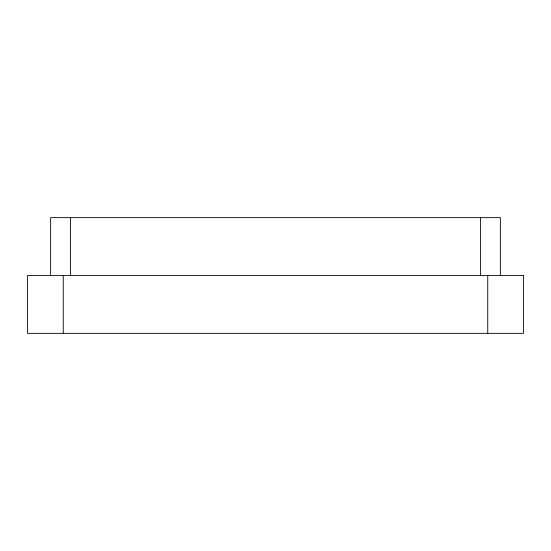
<?xml version="1.0" encoding="UTF-8"?>
<svg xmlns="http://www.w3.org/2000/svg" width="551" height="551" viewBox="0 0 551 551"><rect width="100%" height="100%" fill="white"/><g stroke="black" fill="none" stroke-linecap="round" stroke-linejoin="round"><path stroke-width="0.83" d="M500.37 275.5L500.37 217.645L50.63 217.645L50.63 275.5M487.745 275.5L487.745 333.355M480.596 217.645L480.596 275.5M70.466 217.645L70.466 275.5M63.255 275.5L63.255 333.355M523.45 275.5L27.55 275.5L27.55 333.355L523.45 333.355L523.45 275.5"/></g></svg>
